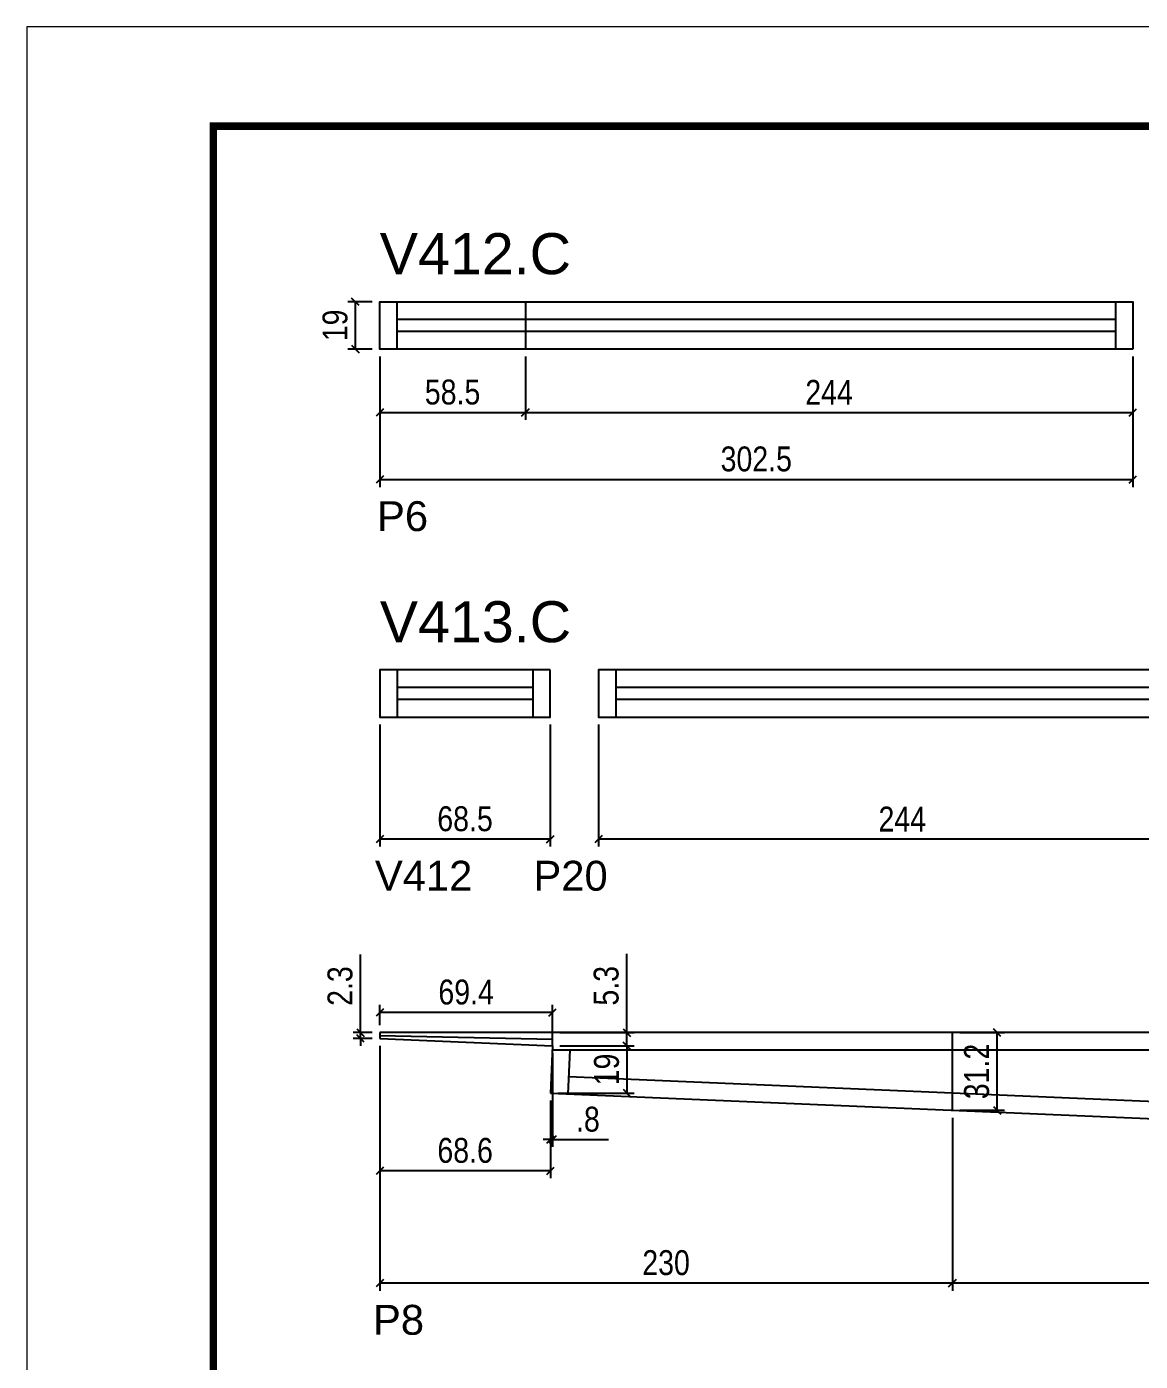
# Model space of a CAD drawing. Extents: x 3245 to 12416, y 917 to 10295.
# Drawn here: x 8014 to 8461, y 8322 to 8859 of the extents above; entities that cross this region are included whole.
import ezdxf

# ---------------------------------------------------------------- set-up
doc = ezdxf.new("R2010")
doc.units = 0
doc.linetypes.add('DASHED', pattern=[0.75, 0.5, -0.25])
for name, color, linetype in [('5', 5, 'Continuous'), ('COTA', 241, 'Continuous'), ('NOMENCLATURA', 7, 'Continuous'), ('Painéis', 200, 'Continuous'), ('SARR_2.2x7', 40, 'Continuous'), ('SARR_EDITAR', 141, 'Continuous')]:
    doc.layers.add(name, color=color, linetype=linetype)
doc.layers.add('Folhas', color=255, linetype='Continuous', lineweight=9)
doc.layers.add('SARRAFO DE PRESSAO', color=251, linetype='DASHED', lineweight=9)
doc.styles.add('COTA TECNICA', font='techl___.ttf', dxfattribs={"height": 10})
doc.styles.add('COTA TECNICA-50', font='techl___.ttf', dxfattribs={"height": 10})
doc.styles.get("Standard").update_dxf_attribs({"font": 'arial.ttf'})
doc.dimstyles.new('COTA PAINEL-50', dxfattribs={"dimtxt": 10, "dimasz": 3, "dimexe": 3, "dimexo": 3, "dimgap": 3, "dimtad": 1, "dimdec": 1, "dimzin": 12, "dimdsep": 46, "dimtxsty": 'COTA TECNICA-50', "dimblk1": 'OBLIQUE', "dimblk2": 'OBLIQUE', "dimsah": 1, "dimcen": 0.9, "dimclrd": 4, "dimclre": 4, "dimclrt": 240, "dimadec": 1, "dimazin": 3, "dimtfac": 1, "dimtdec": 1, "dimtmove": 0, "dimatfit": 3, "dimfxl": 1, "dimtolj": 1, "dimtzin": 12, "dimarcsym": 0})
doc.dimstyles.new('PAINEL', dxfattribs={"dimtxt": 10, "dimasz": 3, "dimexe": 3, "dimexo": 3, "dimgap": 3, "dimtad": 1, "dimdec": 1, "dimzin": 12, "dimdsep": 46, "dimtxsty": 'COTA TECNICA', "dimblk1": 'OBLIQUE', "dimblk2": 'OBLIQUE', "dimsah": 1, "dimcen": 0.9, "dimclrd": 4, "dimclre": 4, "dimclrt": 240, "dimadec": 1, "dimazin": 3, "dimtfac": 1, "dimtdec": 1, "dimtmove": 0, "dimatfit": 3, "dimfxl": 1, "dimtolj": 1, "dimtzin": 12, "dimarcsym": 0})

# ---------------------------------------------------------------- blocks, each defined once
blk = doc.blocks.new('9999999999')
at = {"layer": 'Folhas'}
blk.add_lwpolyline([(98138.98, 34190.21), (99623.98, 34190.21), (99623.98, 35240.21), (98138.98, 35240.21)], close=True, dxfattribs=at)
at = {"layer": 'Folhas', "color": 30, "const_width": 3}
blk.add_lwpolyline([(98213.98, 34230.21), (99583.98, 34230.21), (99583.98, 35200.21), (98213.98, 35200.21)], close=True, dxfattribs=at)
blk = doc.blocks.new('_Oblique')
at = {"color": 0, "linetype": 'ByBlock', "lineweight": -2}
blk.add_line((-0.5, -0.5), (0.5, 0.5), dxfattribs=at)
blk = doc.blocks.new('*D309')
at = {"layer": 'COTA', "color": 4, "linetype": 'ByBlock', "lineweight": -2, "transparency": 16777216}
for p, q in [((8155.68, 8726.17), (8155.68, 8673.72)), ((8458.16, 8726.17), (8458.16, 8673.72)), ((8155.68, 8676.72), (8458.16, 8676.72))]:
    blk.add_line(p, q, dxfattribs=at)
at = {"layer": 'Defpoints', "color": 0, "linetype": 'ByBlock', "transparency": 16777216}
for p in [(8155.68, 8729.17), (8458.16, 8729.17), (8458.16, 8676.72)]:
    blk.add_point(p, dxfattribs=at)
at = {"layer": 'COTA', "color": 4, "linetype": 'ByBlock', "lineweight": -2, "transparency": 16777216, "xscale": 3, "yscale": 3, "zscale": 3, "rotation": 180}
blk.add_blockref('_Oblique', (8155.68, 8676.72), dxfattribs=at)
at = {"layer": 'COTA', "color": 4, "linetype": 'ByBlock', "lineweight": -2, "transparency": 16777216, "xscale": 3, "yscale": 3, "zscale": 3}
blk.add_blockref('_Oblique', (8458.16, 8676.72), dxfattribs=at)
at = {"layer": 'COTA', "color": 240, "linetype": 'ByBlock', "transparency": 16777216, "insert": (8306.92, 8684.94), "char_height": 10, "attachment_point": 5, "style": 'COTA TECNICA-50'}
blk.add_mtext('\\A1;302.5', dxfattribs=at)
blk = doc.blocks.new('*D310')
at = {"layer": 'COTA', "color": 4, "linetype": 'ByBlock', "lineweight": -2, "transparency": 16777216}
for p, q in [((8155.68, 8726.17), (8155.68, 8700.69)), ((8214.16, 8726.17), (8214.16, 8700.69)), ((8155.68, 8703.69), (8214.16, 8703.69))]:
    blk.add_line(p, q, dxfattribs=at)
at = {"layer": 'Defpoints', "color": 0, "linetype": 'ByBlock', "transparency": 16777216}
for p in [(8155.68, 8729.17), (8214.16, 8729.17), (8214.16, 8703.69)]:
    blk.add_point(p, dxfattribs=at)
at = {"layer": 'COTA', "color": 4, "linetype": 'ByBlock', "lineweight": -2, "transparency": 16777216, "xscale": 3, "yscale": 3, "zscale": 3, "rotation": 180}
blk.add_blockref('_Oblique', (8155.68, 8703.69), dxfattribs=at)
at = {"layer": 'COTA', "color": 4, "linetype": 'ByBlock', "lineweight": -2, "transparency": 16777216, "xscale": 3, "yscale": 3, "zscale": 3}
blk.add_blockref('_Oblique', (8214.16, 8703.69), dxfattribs=at)
at = {"layer": 'COTA', "color": 240, "linetype": 'ByBlock', "transparency": 16777216, "insert": (8184.92, 8711.82), "char_height": 10, "attachment_point": 5, "style": 'COTA TECNICA-50'}
blk.add_mtext('\\A1;58.5', dxfattribs=at)
blk = doc.blocks.new('*D311')
at = {"layer": 'COTA', "color": 4, "linetype": 'ByBlock', "lineweight": -2, "transparency": 16777216}
for p, q in [((8214.16, 8726.17), (8214.16, 8700.69)), ((8458.16, 8726.17), (8458.16, 8700.69)), ((8214.16, 8703.69), (8458.16, 8703.69))]:
    blk.add_line(p, q, dxfattribs=at)
at = {"layer": 'Defpoints', "color": 0, "linetype": 'ByBlock', "transparency": 16777216}
for p in [(8214.16, 8729.17), (8458.16, 8729.17), (8458.16, 8703.69)]:
    blk.add_point(p, dxfattribs=at)
at = {"layer": 'COTA', "color": 4, "linetype": 'ByBlock', "lineweight": -2, "transparency": 16777216, "xscale": 3, "yscale": 3, "zscale": 3, "rotation": 180}
blk.add_blockref('_Oblique', (8214.16, 8703.69), dxfattribs=at)
at = {"layer": 'COTA', "color": 4, "linetype": 'ByBlock', "lineweight": -2, "transparency": 16777216, "xscale": 3, "yscale": 3, "zscale": 3}
blk.add_blockref('_Oblique', (8458.16, 8703.69), dxfattribs=at)
at = {"layer": 'COTA', "color": 240, "linetype": 'ByBlock', "transparency": 16777216, "insert": (8336.16, 8711.76), "char_height": 10, "attachment_point": 5, "style": 'COTA TECNICA-50'}
blk.add_mtext('\\A1;244', dxfattribs=at)
blk = doc.blocks.new('*D312')
at = {"color": 4, "lineweight": -2, "transparency": 16777216}
for p, q in [((8152.66, 8748.17), (8142.85, 8748.17)), ((8145.85, 8748.17), (8145.85, 8729.17)), ((8152.68, 8729.17), (8142.85, 8729.17))]:
    blk.add_line(p, q, dxfattribs=at)
at = {"layer": 'Defpoints', "color": 0, "transparency": 16777216}
for p in [(8155.66, 8748.17), (8145.85, 8729.17), (8155.68, 8729.17)]:
    blk.add_point(p, dxfattribs=at)
at = {"color": 4, "lineweight": -2, "transparency": 16777216, "xscale": 3, "yscale": 3, "zscale": 3}
for p, rotation in [((8145.85, 8748.17), 90), ((8145.85, 8729.17), 270)]:
    blk.add_blockref('_Oblique', p, dxfattribs=dict(at, rotation=rotation))
at = {"color": 240, "transparency": 16777216, "insert": (8137.76, 8738.67), "char_height": 10, "attachment_point": 5, "rotation": 90, "style": 'COTA TECNICA'}
blk.add_mtext('\\A1;19', dxfattribs=at)
blk = doc.blocks.new('*D327')
at = {"layer": 'COTA', "color": 4, "lineweight": -2, "transparency": 16777216}
for p, q in [((8385.68, 8420.26), (8385.68, 8350.75)), ((8629.68, 8409.8), (8629.68, 8350.75)), ((8629.68, 8353.75), (8385.68, 8353.75))]:
    blk.add_line(p, q, dxfattribs=at)
at = {"layer": 'Defpoints', "color": 0, "transparency": 16777216}
for p in [(8385.68, 8423.26), (8629.68, 8412.8), (8385.68, 8353.75)]:
    blk.add_point(p, dxfattribs=at)
at = {"layer": 'COTA', "color": 4, "lineweight": -2, "transparency": 16777216, "xscale": 3, "yscale": 3, "zscale": 3, "rotation": 180}
blk.add_blockref('_Oblique', (8385.68, 8353.75), dxfattribs=at)
at = {"layer": 'COTA', "color": 4, "lineweight": -2, "transparency": 16777216, "xscale": 3, "yscale": 3, "zscale": 3}
blk.add_blockref('_Oblique', (8629.68, 8353.75), dxfattribs=at)
at = {"layer": 'COTA', "color": 240, "transparency": 16777216, "insert": (8507.68, 8361.83), "char_height": 10, "attachment_point": 5, "style": 'COTA TECNICA'}
blk.add_mtext('\\A1;244', dxfattribs=at)
blk = doc.blocks.new('*D328')
at = {"layer": 'COTA', "color": 4, "lineweight": -2, "transparency": 16777216}
for p, q in [((8155.68, 8449.14), (8155.68, 8350.75)), ((8385.68, 8420.26), (8385.68, 8350.75)), ((8385.68, 8353.75), (8155.68, 8353.75))]:
    blk.add_line(p, q, dxfattribs=at)
at = {"layer": 'Defpoints', "color": 0, "transparency": 16777216}
for p in [(8155.68, 8452.14), (8385.68, 8423.26), (8155.68, 8353.75)]:
    blk.add_point(p, dxfattribs=at)
at = {"layer": 'COTA', "color": 4, "lineweight": -2, "transparency": 16777216, "xscale": 3, "yscale": 3, "zscale": 3, "rotation": 180}
blk.add_blockref('_Oblique', (8155.68, 8353.75), dxfattribs=at)
at = {"layer": 'COTA', "color": 4, "lineweight": -2, "transparency": 16777216, "xscale": 3, "yscale": 3, "zscale": 3}
blk.add_blockref('_Oblique', (8385.68, 8353.75), dxfattribs=at)
at = {"layer": 'COTA', "color": 240, "transparency": 16777216, "insert": (8270.68, 8361.97), "char_height": 10, "attachment_point": 5, "style": 'COTA TECNICA'}
blk.add_mtext('\\A1;230', dxfattribs=at)
blk = doc.blocks.new('*D330')
at = {"layer": 'COTA', "color": 4, "lineweight": -2, "transparency": 16777216}
for p, q in [((8388.68, 8454.46), (8406.69, 8454.46)), ((8403.69, 8423.26), (8403.69, 8454.46)), ((8388.68, 8423.26), (8406.69, 8423.26))]:
    blk.add_line(p, q, dxfattribs=at)
at = {"layer": 'Defpoints', "color": 0, "transparency": 16777216}
for p in [(8385.68, 8454.46), (8403.69, 8454.46), (8385.68, 8423.26)]:
    blk.add_point(p, dxfattribs=at)
at = {"layer": 'COTA', "color": 4, "lineweight": -2, "transparency": 16777216, "xscale": 3, "yscale": 3, "zscale": 3}
for p, rotation in [((8403.69, 8454.46), 90), ((8403.69, 8423.26), 270)]:
    blk.add_blockref('_Oblique', p, dxfattribs=dict(at, rotation=rotation))
at = {"layer": 'COTA', "color": 240, "transparency": 16777216, "insert": (8395.47, 8438.86), "char_height": 10, "attachment_point": 5, "rotation": 90, "style": 'COTA TECNICA'}
blk.add_mtext('\\A1;31.2', dxfattribs=at)
blk = doc.blocks.new('*D345')
at = {"layer": 'COTA', "color": 4, "linetype": 'ByBlock', "lineweight": -2, "transparency": 16777216}
for p, q in [((8155.68, 8578.27), (8155.68, 8529.21)), ((8224.18, 8578.27), (8224.18, 8529.21)), ((8224.18, 8532.21), (8155.68, 8532.21))]:
    blk.add_line(p, q, dxfattribs=at)
at = {"layer": 'Defpoints', "color": 0, "linetype": 'ByBlock', "transparency": 16777216}
for p in [(8155.68, 8581.27), (8224.18, 8581.27), (8155.68, 8532.21)]:
    blk.add_point(p, dxfattribs=at)
at = {"layer": 'COTA', "color": 4, "linetype": 'ByBlock', "lineweight": -2, "transparency": 16777216, "xscale": 3, "yscale": 3, "zscale": 3, "rotation": 180}
blk.add_blockref('_Oblique', (8155.68, 8532.21), dxfattribs=at)
at = {"layer": 'COTA', "color": 4, "linetype": 'ByBlock', "lineweight": -2, "transparency": 16777216, "xscale": 3, "yscale": 3, "zscale": 3}
blk.add_blockref('_Oblique', (8224.18, 8532.21), dxfattribs=at)
at = {"layer": 'COTA', "color": 240, "linetype": 'ByBlock', "transparency": 16777216, "insert": (8189.93, 8540.35), "char_height": 10, "attachment_point": 5, "style": 'COTA TECNICA-50'}
blk.add_mtext('\\A1;68.5', dxfattribs=at)
blk = doc.blocks.new('*D346')
at = {"layer": 'COTA', "color": 4, "linetype": 'ByBlock', "lineweight": -2, "transparency": 16777216}
for p, q in [((8243.57, 8578.27), (8243.57, 8529.21)), ((8487.57, 8578.27), (8487.57, 8529.21)), ((8487.57, 8532.21), (8243.57, 8532.21))]:
    blk.add_line(p, q, dxfattribs=at)
at = {"layer": 'Defpoints', "color": 0, "linetype": 'ByBlock', "transparency": 16777216}
for p in [(8243.57, 8581.27), (8487.57, 8581.27), (8243.57, 8532.21)]:
    blk.add_point(p, dxfattribs=at)
at = {"layer": 'COTA', "color": 4, "linetype": 'ByBlock', "lineweight": -2, "transparency": 16777216, "xscale": 3, "yscale": 3, "zscale": 3, "rotation": 180}
blk.add_blockref('_Oblique', (8243.57, 8532.21), dxfattribs=at)
at = {"layer": 'COTA', "color": 4, "linetype": 'ByBlock', "lineweight": -2, "transparency": 16777216, "xscale": 3, "yscale": 3, "zscale": 3}
blk.add_blockref('_Oblique', (8487.57, 8532.21), dxfattribs=at)
at = {"layer": 'COTA', "color": 240, "linetype": 'ByBlock', "transparency": 16777216, "insert": (8365.57, 8540.29), "char_height": 10, "attachment_point": 5, "style": 'COTA TECNICA-50'}
blk.add_mtext('\\A1;244', dxfattribs=at)
blk = doc.blocks.new('*D353')
at = {"layer": 'COTA', "color": 4, "lineweight": -2, "transparency": 16777216}
for p, q in [((8147.97, 8454.46), (8147.97, 8485.89)), ((8152.68, 8454.46), (8144.97, 8454.46)), ((8147.97, 8452.14), (8147.97, 8454.46)), ((8152.68, 8452.14), (8144.97, 8452.14)), ((8147.97, 8452.14), (8147.97, 8449.14))]:
    blk.add_line(p, q, dxfattribs=at)
at = {"layer": 'Defpoints', "color": 0, "transparency": 16777216}
for p in [(8147.97, 8454.46), (8155.68, 8454.46), (8155.68, 8452.14)]:
    blk.add_point(p, dxfattribs=at)
at = {"layer": 'COTA', "color": 4, "lineweight": -2, "transparency": 16777216, "xscale": 3, "yscale": 3, "zscale": 3}
for p, rotation in [((8147.97, 8454.46), 270), ((8147.97, 8452.14), 90)]:
    blk.add_blockref('_Oblique', p, dxfattribs=dict(at, rotation=rotation))
at = {"layer": 'COTA', "color": 240, "transparency": 16777216, "insert": (8139.75, 8473.17), "char_height": 10, "attachment_point": 5, "rotation": 90, "style": 'COTA TECNICA'}
blk.add_mtext('\\A1;2.3', dxfattribs=at)
blk = doc.blocks.new('*D354')
at = {"layer": 'COTA', "color": 4, "lineweight": -2, "transparency": 16777216}
for p, q in [((8228.07, 8449.17), (8257.89, 8449.17)), ((8254.89, 8449.17), (8254.89, 8430.18)), ((8227.25, 8430.18), (8257.89, 8430.18))]:
    blk.add_line(p, q, dxfattribs=at)
at = {"layer": 'Defpoints', "color": 0, "transparency": 16777216}
for p in [(8225.07, 8449.17), (8224.25, 8430.18), (8254.89, 8430.18)]:
    blk.add_point(p, dxfattribs=at)
at = {"layer": 'COTA', "color": 4, "lineweight": -2, "transparency": 16777216, "xscale": 3, "yscale": 3, "zscale": 3}
for p, rotation in [((8254.89, 8449.17), 90), ((8254.89, 8430.18), 270)]:
    blk.add_blockref('_Oblique', p, dxfattribs=dict(at, rotation=rotation))
at = {"layer": 'COTA', "color": 240, "transparency": 16777216, "insert": (8246.8, 8439.67), "char_height": 10, "attachment_point": 5, "rotation": 90, "style": 'COTA TECNICA'}
blk.add_mtext('\\A1;19', dxfattribs=at)
blk = doc.blocks.new('*D355')
at = {"layer": 'COTA', "color": 4, "lineweight": -2, "transparency": 16777216}
for p, q in [((8254.89, 8454.46), (8254.89, 8486.12)), ((8228.07, 8454.46), (8257.89, 8454.46)), ((8254.89, 8449.17), (8254.89, 8454.46)), ((8228.07, 8449.17), (8257.89, 8449.17)), ((8254.89, 8449.17), (8254.89, 8446.17))]:
    blk.add_line(p, q, dxfattribs=at)
at = {"layer": 'Defpoints', "color": 0, "transparency": 16777216}
for p in [(8225.07, 8454.46), (8254.89, 8454.46), (8225.07, 8449.17)]:
    blk.add_point(p, dxfattribs=at)
at = {"layer": 'COTA', "color": 4, "lineweight": -2, "transparency": 16777216, "xscale": 3, "yscale": 3, "zscale": 3}
for p, rotation in [((8254.89, 8454.46), 270), ((8254.89, 8449.17), 90)]:
    blk.add_blockref('_Oblique', p, dxfattribs=dict(at, rotation=rotation))
at = {"layer": 'COTA', "color": 240, "transparency": 16777216, "insert": (8246.67, 8473.29), "char_height": 10, "attachment_point": 5, "rotation": 90, "style": 'COTA TECNICA'}
blk.add_mtext('\\A1;5.3', dxfattribs=at)
blk = doc.blocks.new('*D356')
at = {"layer": 'COTA', "color": 4, "lineweight": -2, "transparency": 16777216}
for p, q in [((8155.68, 8449.14), (8155.68, 8395.95)), ((8224.25, 8427.18), (8224.25, 8395.95)), ((8224.25, 8398.95), (8155.68, 8398.95))]:
    blk.add_line(p, q, dxfattribs=at)
at = {"layer": 'Defpoints', "color": 0, "transparency": 16777216}
for p in [(8155.68, 8452.14), (8224.25, 8430.18), (8155.68, 8398.95)]:
    blk.add_point(p, dxfattribs=at)
at = {"layer": 'COTA', "color": 4, "lineweight": -2, "transparency": 16777216, "xscale": 3, "yscale": 3, "zscale": 3, "rotation": 180}
blk.add_blockref('_Oblique', (8155.68, 8398.95), dxfattribs=at)
at = {"layer": 'COTA', "color": 4, "lineweight": -2, "transparency": 16777216, "xscale": 3, "yscale": 3, "zscale": 3}
blk.add_blockref('_Oblique', (8224.25, 8398.95), dxfattribs=at)
at = {"layer": 'COTA', "color": 240, "transparency": 16777216, "insert": (8189.97, 8407.08), "char_height": 10, "attachment_point": 5, "style": 'COTA TECNICA'}
blk.add_mtext('\\A1;68.6', dxfattribs=at)
blk = doc.blocks.new('*D357')
at = {"layer": 'COTA', "color": 4, "lineweight": -2, "transparency": 16777216}
for p, q in [((8155.68, 8457.46), (8155.68, 8465.59)), ((8225.07, 8452.17), (8225.07, 8465.59)), ((8225.07, 8462.59), (8155.68, 8462.59))]:
    blk.add_line(p, q, dxfattribs=at)
at = {"layer": 'Defpoints', "color": 0, "transparency": 16777216}
for p in [(8155.68, 8462.59), (8155.68, 8454.46), (8225.07, 8449.17)]:
    blk.add_point(p, dxfattribs=at)
at = {"layer": 'COTA', "color": 4, "lineweight": -2, "transparency": 16777216, "xscale": 3, "yscale": 3, "zscale": 3, "rotation": 180}
blk.add_blockref('_Oblique', (8155.68, 8462.59), dxfattribs=at)
at = {"layer": 'COTA', "color": 4, "lineweight": -2, "transparency": 16777216, "xscale": 3, "yscale": 3, "zscale": 3}
blk.add_blockref('_Oblique', (8225.07, 8462.59), dxfattribs=at)
at = {"layer": 'COTA', "color": 240, "transparency": 16777216, "insert": (8190.37, 8470.72), "char_height": 10, "attachment_point": 5, "style": 'COTA TECNICA'}
blk.add_mtext('\\A1;69.4', dxfattribs=at)
blk = doc.blocks.new('*D358')
at = {"layer": 'COTA', "color": 4, "lineweight": -2, "transparency": 16777216}
for p, q in [((8225.07, 8446.17), (8225.07, 8408.52)), ((8224.25, 8427.18), (8224.25, 8408.52)), ((8224.25, 8411.52), (8221.25, 8411.52)), ((8224.25, 8411.52), (8225.07, 8411.52)), ((8225.07, 8411.52), (8247.51, 8411.52))]:
    blk.add_line(p, q, dxfattribs=at)
at = {"layer": 'Defpoints', "color": 0, "transparency": 16777216}
for p in [(8225.07, 8449.17), (8224.25, 8430.18), (8225.07, 8411.52)]:
    blk.add_point(p, dxfattribs=at)
at = {"layer": 'COTA', "color": 4, "lineweight": -2, "transparency": 16777216, "xscale": 3, "yscale": 3, "zscale": 3}
blk.add_blockref('_Oblique', (8224.25, 8411.52), dxfattribs=at)
at = {"layer": 'COTA', "color": 4, "lineweight": -2, "transparency": 16777216, "xscale": 3, "yscale": 3, "zscale": 3, "rotation": 180}
blk.add_blockref('_Oblique', (8225.07, 8411.52), dxfattribs=at)
at = {"layer": 'COTA', "color": 240, "transparency": 16777216, "insert": (8239.29, 8419.62), "char_height": 10, "attachment_point": 5, "style": 'COTA TECNICA'}
blk.add_mtext('\\A1;.8', dxfattribs=at)

msp = doc.modelspace()

# ---------------------------------------------------------------- linework, layer by layer
at = {"layer": 'COTA'}
msp.add_line((8225.07, 8449.17), (8225.07, 8454.46), dxfattribs=at)
at = {"layer": 'Painéis', "linetype": 'Continuous'}
for p, q in [((8214.16, 8748.17), (8214.16, 8729.17)), ((8873.68, 8454.46), (8155.68, 8454.46)), ((8155.68, 8454.46), (8155.68, 8452.14)), ((8385.68, 8423.26), (8385.68, 8454.46)), ((8155.68, 8452.14), (8225.07, 8449.17)), ((8225.07, 8449.17), (8224.25, 8430.18)), ((8224.25, 8430.18), (8780.22, 8406.34))]:
    msp.add_line(p, q, dxfattribs=at)
for points in [[(8458.16, 8729.17), (8155.68, 8729.17), (8155.66, 8748.17), (8458.16, 8748.17)], [(8224.18, 8600.27), (8155.68, 8600.27), (8155.68, 8581.27), (8224.18, 8581.27)], [(8807.07, 8600.27), (8243.57, 8600.27), (8243.57, 8581.27), (8807.07, 8581.27)]]:
    msp.add_lwpolyline(points, close=True, dxfattribs=at)
at = {"layer": 'SARR_2.2x7', "linetype": 'Continuous'}
for p, q in [((8162.68, 8729.17), (8162.67, 8748.17)), ((8451.16, 8748.17), (8451.16, 8729.17)), ((8162.67, 8741.17), (8451.16, 8741.17)), ((8451.16, 8736.17), (8162.68, 8736.17)), ((8162.68, 8600.27), (8162.68, 8581.27)), ((8217.18, 8600.27), (8217.18, 8581.27)), ((8250.57, 8600.27), (8250.57, 8581.27)), ((8162.68, 8593.27), (8217.18, 8593.27)), ((8250.57, 8593.27), (8800.07, 8593.27)), ((8217.18, 8588.27), (8162.68, 8588.27)), ((8800.07, 8588.27), (8250.57, 8588.27)), ((8385.68, 8447.46), (8225, 8447.46)), ((8232, 8447.46), (8231.25, 8429.88)), ((8629.68, 8447.46), (8385.68, 8447.46)), ((8231.55, 8436.88), (8385.68, 8430.27)), ((8385.68, 8430.27), (8629.68, 8419.8))]:
    msp.add_line(p, q, dxfattribs=at)
at = {"layer": 'SARR_EDITAR'}
msp.add_line((8155.68, 8453.3), (8225.07, 8451.81), dxfattribs=at)

# ---------------------------------------------------------------- block references
at = {"layer": 'SARRAFO DE PRESSAO', "color": 6, "linetype": 'ByBlock'}
msp.add_blockref('9999999999', (-90125.13, -26381.5), dxfattribs=at)

# ---------------------------------------------------------------- texts
at = {"layer": '5', "linetype": 'Continuous'}
for s, rotation, p in [('P6', 360, (8154.58, 8656.02)), ('V412', 360, (8153.73, 8511.52)), ('P20', 360, (8217.41, 8511.52)), ('P8', 0, (8152.96, 8333.06))]:
    msp.add_text(s, height=12, rotation=rotation, dxfattribs=at).set_placement(p)
at = {"layer": 'NOMENCLATURA', "linetype": 'Continuous'}
for s, p in [('V412.C', (8155.66, 8759.24)), ('V413.C', (8155.68, 8611.34))]:
    msp.add_text(s, height=16.5, dxfattribs=at).set_placement(p)

# ---------------------------------------------------------------- dimensions: what is measured, and where the dimension line sits
dim = msp.add_linear_dim(base=(8145.85, 8729.17), p1=(8155.66, 8748.17), p2=(8155.68, 8729.17), angle=90, dimstyle='PAINEL')
dim.commit()
dim.dimension.update_dxf_attribs({"geometry": '*D312', "text_midpoint": (8137.76, 8738.67)})
at = {"layer": 'COTA', "linetype": 'ByBlock'}
for base, p1, p2, override, picture, middle in [((8458.16, 8676.72), (8155.68, 8729.17), (8458.16, 8729.17), {"dimarcsym": 1}, '*D309', (8306.92, 8684.94)), ((8214.16, 8703.69), (8155.68, 8729.17), (8214.16, 8729.17), {"dimarcsym": 1}, '*D310', (8184.92, 8711.82)), ((8458.16, 8703.69), (8214.16, 8729.17), (8458.16, 8729.17), {"dimtmove": 1, "dimarcsym": 1}, '*D311', (8336.16, 8711.76))]:
    dim = msp.add_linear_dim(base=base, p1=p1, p2=p2, dimstyle='COTA PAINEL-50', override=override, dxfattribs=at)
    dim.commit()
    dim.dimension.update_dxf_attribs({"geometry": picture, "text_midpoint": middle})
for base, p1, p2, picture, middle in [((8155.68, 8532.21), (8224.18, 8581.27), (8155.68, 8581.27), '*D345', (8189.93, 8540.35)), ((8243.57, 8532.21), (8487.57, 8581.27), (8243.57, 8581.27), '*D346', (8365.57, 8540.29))]:
    dim = msp.add_linear_dim(base=base, p1=p1, p2=p2, angle=180, dimstyle='COTA PAINEL-50', override={"dimarcsym": 1}, dxfattribs=at)
    dim.commit()
    dim.dimension.update_dxf_attribs({"geometry": picture, "text_midpoint": middle})
at = {"layer": 'COTA'}
for base, p1, p2, picture, middle in [((8147.97, 8454.46), (8155.68, 8452.14), (8155.68, 8454.46), '*D353', (8139.75, 8473.17)), ((8254.89, 8454.46), (8225.07, 8449.17), (8225.07, 8454.46), '*D355', (8246.67, 8473.29)), ((8403.69, 8454.46), (8385.68, 8423.26), (8385.68, 8454.46), '*D330', (8395.47, 8438.86)), ((8254.89, 8430.18), (8225.07, 8449.17), (8224.25, 8430.18), '*D354', (8246.8, 8439.67))]:
    dim = msp.add_linear_dim(base=base, p1=p1, p2=p2, angle=90, dimstyle='PAINEL', dxfattribs=at)
    dim.commit()
    dim.dimension.update_dxf_attribs({"geometry": picture, "text_midpoint": middle})
for base, p1, p2, picture, middle in [((8155.68, 8462.59), (8225.07, 8449.17), (8155.68, 8454.46), '*D357', (8190.37, 8470.72)), ((8155.68, 8398.95), (8224.25, 8430.18), (8155.68, 8452.14), '*D356', (8189.97, 8407.08)), ((8225.07, 8411.52), (8224.25, 8430.18), (8225.07, 8449.17), '*D358', (8239.29, 8419.62))]:
    dim = msp.add_linear_dim(base=base, p1=p1, p2=p2, dimstyle='PAINEL', dxfattribs=at)
    dim.commit()
    dim.dimension.update_dxf_attribs({"geometry": picture, "text_midpoint": middle})
for base, p1, p2, picture, middle in [((8155.68, 8353.75), (8385.68, 8423.26), (8155.68, 8452.14), '*D328', (8270.68, 8361.97)), ((8385.68, 8353.75), (8629.68, 8412.8), (8385.68, 8423.26), '*D327', (8507.68, 8361.83))]:
    dim = msp.add_linear_dim(base=base, p1=p1, p2=p2, angle=180, dimstyle='PAINEL', override={"dimtmove": 1}, dxfattribs=at)
    dim.commit()
    dim.dimension.update_dxf_attribs({"geometry": picture, "text_midpoint": middle})

doc.saveas('drawing.dxf')
